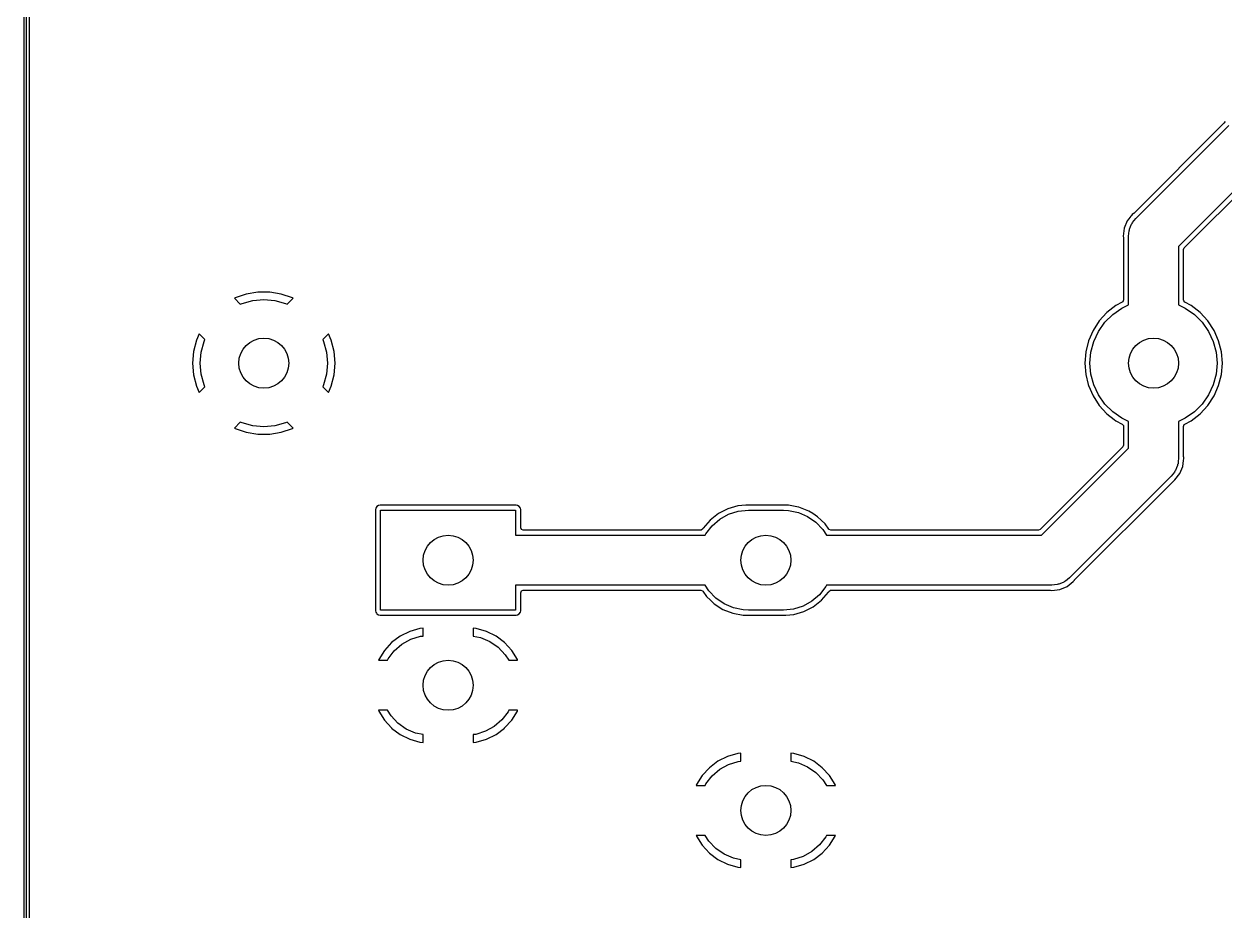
# Model space of a CAD drawing. Extents: x 90 to 180.1, y -125 to -50.
# Drawn here: x 89.95 to 113.93, y -104.16 to -86.44 of the extents above; entities that cross this region are included whole.
import ezdxf

# ---------------------------------------------------------------- set-up
doc = ezdxf.new("R2010")
doc.units = 0
doc.layers.add('BLACK', color=7, linetype='CONTINUOUS')

msp = doc.modelspace()

# ---------------------------------------------------------------- linework, layer by layer
at = {"layer": 'BLACK', "linetype": 'CONTINUOUS'}
for p, q in [((89.95, -125), (89.95, -50)), ((90.05, -50.05), (90.05, -124.95)), ((90.0005, -91.9221), (90.0005, -84.32)), ((113.926, -88.4244), (112.126, -90.2244)), ((112.168, -90.3244), (114.026, -88.4664)), ((113.929, -88.4219), (113.926, -88.4244)), ((113.952, -88.3917), (113.929, -88.4219)), ((114.587, -89.32), (113.022, -90.8851)), ((113.137, -90.9124), (114.614, -89.4349)), ((111.997, -90.3752), (111.937, -90.5212)), ((112.029, -90.3344), (111.997, -90.3752)), ((111.997, -90.3752), (111.997, -90.3752)), ((112.07, -90.2812), (112.029, -90.3344)), ((112.079, -90.2688), (112.07, -90.2812)), ((112.094, -90.2497), (112.079, -90.2688)), ((112.124, -90.2265), (112.094, -90.2497)), ((112.101, -90.4077), (112.136, -90.3673)), ((112.126, -90.2244), (112.124, -90.2265)), ((112.136, -90.3673), (112.168, -90.3244)), ((111.937, -90.5212), (111.916, -90.678)), ((112.022, -90.678), (112.03, -90.6251)), ((112.03, -90.6251), (112.033, -90.5717)), ((112.033, -90.5717), (112.04, -90.5549)), ((112.04, -90.5549), (112.042, -90.5371)), ((112.042, -90.5371), (112.064, -90.4885)), ((112.064, -90.4885), (112.083, -90.4384)), ((112.083, -90.4384), (112.094, -90.424)), ((112.094, -90.424), (112.101, -90.4077)), ((111.916, -90.678), (111.921, -90.7158)), ((111.921, -90.7158), (111.921, -90.719)), ((111.921, -90.719), (111.921, -91.9555)), ((112.022, -92.0552), (112.022, -90.678)), ((113.022, -90.8851), (113.022, -92.0552)), ((113.122, -90.947), (113.137, -90.9124)), ((113.122, -91.9555), (113.122, -90.947)), ((94.3922, -91.8367), (94.1696, -91.9131)), ((94.6243, -91.798), (94.3922, -91.8367)), ((94.8597, -91.798), (94.6243, -91.798)), ((95.0918, -91.8367), (94.8597, -91.798)), ((95.3144, -91.9131), (95.0918, -91.8367)), ((90.0005, -93.218), (90.0005, -91.9221)), ((94.1696, -91.9131), (94.1532, -91.9221)), ((94.1532, -91.9221), (94.1532, -91.9221)), ((94.1532, -91.9221), (94.2722, -92.0411)), ((94.1696, -91.9131), (94.1696, -91.9131)), ((94.2722, -92.0411), (94.3076, -92.0246)), ((94.3076, -92.0246), (94.5215, -91.9673)), ((94.5215, -91.9673), (94.742, -91.948)), ((94.742, -91.948), (94.9625, -91.9673)), ((94.9625, -91.9673), (95.1764, -92.0246)), ((95.1764, -92.0246), (95.2118, -92.0411)), ((95.2118, -92.0411), (95.3308, -91.9221)), ((95.3308, -91.9221), (95.3144, -91.9131)), ((95.3144, -91.9131), (95.3144, -91.9131)), ((111.77, -92.0667), (111.591, -92.2062)), ((111.896, -91.9986), (111.77, -92.0667)), ((111.77, -92.0667), (111.77, -92.0667)), ((111.887, -92.1181), (112.022, -92.0552)), ((111.907, -91.9901), (111.896, -91.9986)), ((111.921, -91.9555), (111.907, -91.9901)), ((113.022, -92.0552), (113.157, -92.1181)), ((113.125, -91.9694), (113.122, -91.9555)), ((113.148, -91.9986), (113.125, -91.9694)), ((113.274, -92.0667), (113.148, -91.9986)), ((113.453, -92.2062), (113.274, -92.0667)), ((113.274, -92.0667), (113.274, -92.0667)), ((113.274, -92.0667), (113.274, -92.0667)), ((113.274, -92.0667), (113.274, -92.0667)), ((113.274, -92.0667), (113.274, -92.0667)), ((111.591, -92.2062), (111.437, -92.3733)), ((111.549, -92.4017), (111.706, -92.2451)), ((111.706, -92.2451), (111.887, -92.1181)), ((113.157, -92.1181), (113.338, -92.2451)), ((113.338, -92.2451), (113.495, -92.4017)), ((113.607, -92.3733), (113.453, -92.2062)), ((113.453, -92.2062), (113.453, -92.2062)), ((113.453, -92.2062), (113.453, -92.2062)), ((111.437, -92.3733), (111.313, -92.5635)), ((111.422, -92.583), (111.549, -92.4017)), ((113.495, -92.4017), (113.622, -92.583)), ((113.731, -92.5635), (113.607, -92.3733)), ((93.3943, -92.7553), (93.3366, -92.9835)), ((93.4486, -92.6317), (93.3943, -92.7553)), ((93.5651, -92.7482), (93.4486, -92.6317)), ((93.4486, -92.6317), (93.4486, -92.6317)), ((93.4913, -92.9975), (93.5486, -92.7836)), ((93.5486, -92.7836), (93.5651, -92.7482)), ((96.0354, -92.6317), (95.9189, -92.7482)), ((95.9189, -92.7482), (95.9354, -92.7836)), ((95.9354, -92.7836), (95.9927, -92.9975)), ((96.0897, -92.7553), (96.0354, -92.6317)), ((96.0354, -92.6317), (96.0354, -92.6317)), ((96.1474, -92.9835), (96.0897, -92.7553)), ((111.221, -92.7715), (111.166, -92.9916)), ((111.313, -92.5635), (111.221, -92.7715)), ((111.221, -92.7715), (111.221, -92.7715)), ((111.271, -92.9975), (111.329, -92.7836)), ((111.313, -92.5635), (111.313, -92.5635)), ((111.329, -92.7836), (111.422, -92.583)), ((113.622, -92.583), (113.715, -92.7836)), ((113.715, -92.7836), (113.773, -92.9975)), ((113.823, -92.7715), (113.731, -92.5635)), ((113.878, -92.9916), (113.823, -92.7715)), ((93.3366, -92.9835), (93.3171, -93.218)), ((93.472, -93.218), (93.4913, -92.9975)), ((95.9927, -92.9975), (96.012, -93.218)), ((96.1669, -93.218), (96.1474, -92.9835)), ((111.166, -92.9916), (111.147, -93.218)), ((111.252, -93.218), (111.271, -92.9975)), ((113.773, -92.9975), (113.792, -93.218)), ((113.897, -93.218), (113.878, -92.9916)), ((90.0005, -94.5139), (90.0005, -93.218)), ((93.3171, -93.218), (93.3366, -93.4525)), ((93.4913, -93.4385), (93.472, -93.218)), ((96.012, -93.218), (95.9927, -93.4385)), ((96.1474, -93.4525), (96.1669, -93.218)), ((111.147, -93.218), (111.166, -93.4444)), ((111.271, -93.4385), (111.252, -93.218)), ((113.792, -93.218), (113.773, -93.4385)), ((113.878, -93.4444), (113.897, -93.218)), ((93.3366, -93.4525), (93.3943, -93.6807)), ((93.5486, -93.6524), (93.4913, -93.4385)), ((95.9927, -93.4385), (95.9354, -93.6524)), ((96.0897, -93.6807), (96.1474, -93.4525)), ((111.166, -93.4444), (111.216, -93.643)), ((111.329, -93.6524), (111.271, -93.4385)), ((113.773, -93.4385), (113.715, -93.6524)), ((113.823, -93.6645), (113.878, -93.4444)), ((93.3943, -93.6807), (93.4486, -93.8043)), ((93.4486, -93.8043), (93.5651, -93.6878)), ((93.5651, -93.6878), (93.5486, -93.6524)), ((95.9354, -93.6524), (95.9189, -93.6878)), ((95.9189, -93.6878), (96.0354, -93.8043)), ((96.0354, -93.8043), (96.0897, -93.6807)), ((111.216, -93.643), (111.221, -93.6645)), ((111.221, -93.6645), (111.313, -93.8725)), ((111.422, -93.853), (111.329, -93.6524)), ((113.715, -93.6524), (113.622, -93.853)), ((113.731, -93.8725), (113.823, -93.6645)), ((96.0354, -93.8043), (96.0354, -93.8043)), ((111.313, -93.8725), (111.313, -93.8725)), ((111.313, -93.8725), (111.437, -94.0627)), ((111.549, -94.0343), (111.422, -93.853)), ((113.622, -93.853), (113.495, -94.0343)), ((113.607, -94.0627), (113.731, -93.8725)), ((111.437, -94.0627), (111.591, -94.2298)), ((111.706, -94.1909), (111.549, -94.0343)), ((111.591, -94.2298), (111.591, -94.2298)), ((111.591, -94.2298), (111.735, -94.3419)), ((111.887, -94.3179), (111.706, -94.1909)), ((113.338, -94.1909), (113.157, -94.3179)), ((113.274, -94.3693), (113.453, -94.2298)), ((113.495, -94.0343), (113.338, -94.1909)), ((113.453, -94.2298), (113.607, -94.0627)), ((94.2722, -94.3949), (94.1532, -94.5139)), ((94.3076, -94.4114), (94.2722, -94.3949)), ((94.5215, -94.4687), (94.3076, -94.4114)), ((94.742, -94.488), (94.5215, -94.4687)), ((94.9625, -94.4687), (94.742, -94.488)), ((95.1764, -94.4114), (94.9625, -94.4687)), ((95.2118, -94.3949), (95.1764, -94.4114)), ((95.3308, -94.5139), (95.2118, -94.3949)), ((111.735, -94.3419), (111.77, -94.3693)), ((111.77, -94.3693), (111.896, -94.4374)), ((112.022, -94.3808), (111.887, -94.3179)), ((111.896, -94.4374), (111.919, -94.4666)), ((111.919, -94.4666), (111.921, -94.4805)), ((111.921, -94.4805), (111.921, -94.854)), ((112.022, -94.9159), (112.022, -94.3808)), ((113.157, -94.3179), (113.022, -94.3808)), ((113.022, -94.3808), (113.022, -95.123)), ((113.122, -94.4805), (113.137, -94.4459)), ((113.122, -95.082), (113.122, -94.4805)), ((113.137, -94.4459), (113.148, -94.4374)), ((113.148, -94.4374), (113.274, -94.3693)), ((90.0005, -98.1649), (90.0005, -94.5139)), ((94.1532, -94.5139), (94.1696, -94.5229)), ((94.1696, -94.5229), (94.3922, -94.5993)), ((94.3922, -94.5993), (94.6243, -94.638)), ((94.6243, -94.638), (94.8597, -94.638)), ((94.8597, -94.638), (95.0918, -94.5993)), ((95.0918, -94.5993), (95.3144, -94.5229)), ((95.3144, -94.5229), (95.3308, -94.5139)), ((111.907, -94.8886), (110.256, -96.5401)), ((110.283, -96.655), (112.022, -94.9159)), ((111.921, -94.854), (111.907, -94.8886)), ((113.014, -95.1759), (113.011, -95.2293)), ((113.022, -95.123), (113.014, -95.1759)), ((113.107, -95.2798), (113.122, -95.1624)), ((113.123, -95.0852), (113.122, -95.082)), ((113.122, -95.1624), (113.128, -95.123)), ((113.125, -95.0998), (113.123, -95.0852)), ((113.128, -95.123), (113.125, -95.0998)), ((112.908, -95.4337), (112.876, -95.4766)), ((112.943, -95.3933), (112.908, -95.4337)), ((112.95, -95.377), (112.943, -95.3933)), ((112.961, -95.3626), (112.95, -95.377)), ((112.95, -95.5513), (113.047, -95.4258)), ((112.98, -95.3125), (112.961, -95.3626)), ((113.002, -95.2639), (112.98, -95.3125)), ((113.004, -95.2461), (113.002, -95.2639)), ((113.011, -95.2293), (113.004, -95.2461)), ((113.047, -95.4258), (113.107, -95.2798)), ((112.876, -95.4766), (110.844, -97.5086)), ((110.944, -97.5507), (112.918, -95.5766)), ((112.918, -95.5766), (112.92, -95.5745)), ((112.92, -95.5745), (112.95, -95.5513)), ((96.9803, -96.1158), (96.9745, -96.1451)), ((96.9745, -96.1451), (96.9745, -98.1649)), ((97.0025, -96.0825), (96.9803, -96.1158)), ((96.9803, -96.1158), (96.9803, -96.1158)), ((97.0358, -96.0603), (97.0025, -96.0825)), ((97.0651, -96.0545), (97.0358, -96.0603)), ((97.0358, -96.0603), (97.0358, -96.0603)), ((97.0358, -96.0603), (97.0358, -96.0603)), ((97.0358, -96.0603), (97.0358, -96.0603)), ((99.7849, -96.0545), (97.0651, -96.0545)), ((97.0651, -96.0545), (97.0651, -96.0545)), ((97.0651, -96.0545), (97.0651, -96.0545)), ((97.075, -98.155), (97.075, -96.155)), ((97.075, -96.155), (99.775, -96.155)), ((99.775, -96.155), (99.775, -96.655)), ((99.8142, -96.0603), (99.7849, -96.0545)), ((99.8475, -96.0825), (99.8142, -96.0603)), ((99.8697, -96.1158), (99.8475, -96.0825)), ((99.8755, -96.1451), (99.8697, -96.1158)), ((99.8697, -96.1158), (99.8697, -96.1158)), ((99.8697, -96.1158), (99.8697, -96.1158)), ((99.8755, -96.5055), (99.8755, -96.1451)), ((99.8755, -96.1451), (99.8755, -96.1451)), ((104.014, -96.1287), (103.827, -96.225)), ((104.216, -96.0695), (104.014, -96.1287)), ((104.373, -96.0545), (104.216, -96.0695)), ((104.224, -96.1755), (104.425, -96.155)), ((105.23, -96.0545), (104.373, -96.0545)), ((104.373, -96.0545), (104.373, -96.0545)), ((104.373, -96.0545), (104.373, -96.0545)), ((104.425, -96.155), (105.125, -96.155)), ((105.125, -96.155), (105.226, -96.1601)), ((105.395, -96.0863), (105.23, -96.0545)), ((105.436, -96.0943), (105.395, -96.0863)), ((105.632, -96.1724), (105.436, -96.0943)), ((105.436, -96.0943), (105.436, -96.0943)), ((103.662, -96.3549), (103.524, -96.5137)), ((103.827, -96.225), (103.662, -96.3549)), ((103.7, -96.466), (103.854, -96.3342)), ((103.854, -96.3342), (104.031, -96.236)), ((104.031, -96.236), (104.224, -96.1755)), ((105.226, -96.1601), (105.424, -96.2009)), ((105.424, -96.2009), (105.61, -96.2807)), ((105.61, -96.2807), (105.776, -96.3962)), ((105.713, -96.225), (105.632, -96.1724)), ((105.632, -96.1724), (105.632, -96.1724)), ((105.632, -96.1724), (105.632, -96.1724)), ((105.808, -96.286), (105.713, -96.225)), ((105.776, -96.3962), (105.916, -96.5429)), ((105.881, -96.3548), (105.808, -96.286)), ((105.96, -96.431), (105.881, -96.3548)), ((99.8899, -96.5401), (99.8755, -96.5055)), ((99.9245, -96.5545), (99.8899, -96.5401)), ((103.473, -96.5545), (99.9245, -96.5545)), ((103.485, -96.5528), (103.473, -96.5545)), ((103.515, -96.53), (103.485, -96.5528)), ((103.524, -96.5137), (103.515, -96.53)), ((103.562, -96.655), (103.576, -96.626)), ((103.576, -96.626), (103.7, -96.466)), ((105.916, -96.5429), (105.986, -96.655)), ((106.034, -96.5339), (105.96, -96.431)), ((106.039, -96.5401), (106.034, -96.5339)), ((106.074, -96.5545), (106.039, -96.5401)), ((110.221, -96.5545), (106.074, -96.5545)), ((110.256, -96.5401), (110.221, -96.5545)), ((99.775, -96.655), (103.562, -96.655)), ((105.986, -96.655), (110.283, -96.655)), ((110.73, -97.5938), (110.68, -97.6125)), ((110.744, -97.5831), (110.73, -97.5938)), ((110.76, -97.5756), (110.744, -97.5831)), ((110.801, -97.5406), (110.76, -97.5756)), ((110.844, -97.5086), (110.801, -97.5406)), ((110.878, -97.6142), (110.918, -97.5833)), ((110.918, -97.5833), (110.941, -97.553)), ((110.941, -97.553), (110.944, -97.5507)), ((103.564, -97.655), (99.775, -97.655)), ((99.775, -97.655), (99.775, -98.155)), ((99.8755, -97.8045), (99.8899, -97.7699)), ((99.8755, -98.1649), (99.8755, -97.8045)), ((99.8899, -97.7699), (99.9245, -97.7555)), ((99.9245, -97.7555), (103.476, -97.7555)), ((103.476, -97.7555), (103.511, -97.7699)), ((103.511, -97.7699), (103.516, -97.7761)), ((103.516, -97.7761), (103.59, -97.879)), ((103.634, -97.7671), (103.564, -97.655)), ((103.774, -97.9138), (103.634, -97.7671)), ((105.974, -97.684), (105.85, -97.844)), ((105.888, -97.9551), (106.026, -97.7963)), ((105.988, -97.655), (105.974, -97.684)), ((110.49, -97.655), (105.988, -97.655)), ((106.026, -97.7963), (106.035, -97.78)), ((106.035, -97.78), (106.065, -97.7572)), ((106.065, -97.7572), (106.077, -97.7555)), ((106.077, -97.7555), (110.449, -97.7555)), ((110.449, -97.7555), (110.452, -97.7557)), ((110.452, -97.7557), (110.463, -97.7572)), ((110.463, -97.7572), (110.49, -97.7607)), ((110.543, -97.6474), (110.49, -97.655)), ((110.49, -97.7607), (110.647, -97.74)), ((110.596, -97.6436), (110.543, -97.6474)), ((110.613, -97.6373), (110.596, -97.6436)), ((110.631, -97.6347), (110.613, -97.6373)), ((110.68, -97.6125), (110.631, -97.6347)), ((110.647, -97.74), (110.793, -97.6795)), ((110.793, -97.6795), (110.878, -97.6142)), ((103.59, -97.879), (103.669, -97.9551)), ((103.669, -97.9551), (103.742, -98.024)), ((103.742, -98.024), (103.742, -98.024)), ((103.742, -98.024), (103.742, -98.024)), ((103.742, -98.024), (103.918, -98.1376)), ((103.94, -98.0293), (103.774, -97.9138)), ((104.126, -98.1091), (103.94, -98.0293)), ((105.519, -98.074), (105.326, -98.1345)), ((105.696, -97.9758), (105.519, -98.074)), ((105.85, -97.844), (105.696, -97.9758)), ((105.723, -98.085), (105.888, -97.9551)), ((90.0005, -99.155), (90.0005, -98.1649)), ((96.9745, -98.1649), (96.9803, -98.1942)), ((96.9745, -98.1649), (96.9745, -98.1649)), ((96.9803, -98.1942), (96.9803, -98.1942)), ((96.9803, -98.1942), (96.9803, -98.1942)), ((96.9803, -98.1942), (96.9803, -98.1942)), ((96.9803, -98.1942), (96.9947, -98.2157)), ((96.9947, -98.2157), (97.0025, -98.2275)), ((97.0025, -98.2275), (97.0358, -98.2497)), ((97.0358, -98.2497), (97.0651, -98.2555)), ((97.0651, -98.2555), (99.7849, -98.2555)), ((99.775, -98.155), (97.075, -98.155)), ((99.7849, -98.2555), (99.8142, -98.2497)), ((99.8142, -98.2497), (99.8475, -98.2275)), ((99.8475, -98.2275), (99.8697, -98.1942)), ((99.8697, -98.1942), (99.8755, -98.1649)), ((103.918, -98.1376), (104.114, -98.2157)), ((104.114, -98.2157), (104.32, -98.2555)), ((104.324, -98.1499), (104.126, -98.1091)), ((104.32, -98.2555), (104.32, -98.2555)), ((104.32, -98.2555), (105.177, -98.2555)), ((104.425, -98.155), (104.324, -98.1499)), ((105.125, -98.155), (104.425, -98.155)), ((105.326, -98.1345), (105.125, -98.155)), ((105.177, -98.2555), (105.334, -98.2405)), ((105.177, -98.2555), (105.177, -98.2555)), ((105.334, -98.2405), (105.536, -98.1813)), ((105.536, -98.1813), (105.723, -98.085)), ((97.8628, -98.5197), (97.6578, -98.5781)), ((97.925, -98.514), (97.8628, -98.5197)), ((97.8628, -98.5197), (97.8628, -98.5197)), ((97.925, -98.6703), (97.925, -98.514)), ((97.925, -98.514), (97.925, -98.514)), ((98.9872, -98.5197), (98.925, -98.514)), ((98.925, -98.514), (98.925, -98.6702)), ((99.1922, -98.5781), (98.9872, -98.5197)), ((98.9872, -98.5197), (98.9872, -98.5197)), ((97.467, -98.6731), (97.2969, -98.8015)), ((97.6578, -98.5781), (97.467, -98.6731)), ((97.467, -98.6731), (97.467, -98.6731)), ((97.5037, -98.8342), (97.6806, -98.736)), ((97.6578, -98.5781), (97.6578, -98.5781)), ((97.6806, -98.736), (97.8737, -98.6755)), ((97.8737, -98.6755), (97.925, -98.6703)), ((98.925, -98.6702), (99.0744, -98.7009)), ((99.0744, -98.7009), (99.2603, -98.7807)), ((99.383, -98.6731), (99.1922, -98.5781)), ((99.1922, -98.5781), (99.1922, -98.5781)), ((99.2603, -98.7807), (99.4264, -98.8962)), ((99.5531, -98.8015), (99.383, -98.6731)), ((99.383, -98.6731), (99.383, -98.6731)), ((97.1534, -98.959), (97.0412, -99.1402)), ((97.2969, -98.8015), (97.1534, -98.959)), ((97.2264, -99.126), (97.3502, -98.966)), ((97.2969, -98.8015), (97.2969, -98.8015)), ((97.3502, -98.966), (97.5037, -98.8342)), ((99.4264, -98.8962), (99.5658, -99.0429)), ((99.6966, -98.959), (99.5531, -98.8015)), ((99.5531, -98.8015), (99.5531, -98.8015)), ((99.8088, -99.1402), (99.6966, -98.959)), ((90.0005, -99.7269), (90.0005, -99.155)), ((97.0411, -99.1402), (97.0354, -99.155)), ((97.0354, -99.155), (97.2121, -99.155)), ((97.0412, -99.1402), (97.0411, -99.1402)), ((97.2121, -99.155), (97.2264, -99.126)), ((99.5658, -99.0429), (99.6357, -99.155)), ((99.6357, -99.155), (99.8146, -99.155)), ((99.8146, -99.155), (99.8088, -99.1402)), ((99.8088, -99.1402), (99.8088, -99.1402)), ((90.0005, -100.155), (90.0005, -99.7269)), ((90.0005, -101.655), (90.0005, -100.155)), ((97.2143, -100.155), (97.0354, -100.155)), ((97.0354, -100.155), (97.0411, -100.17)), ((97.0411, -100.17), (97.0412, -100.17)), ((97.0412, -100.17), (97.1534, -100.351)), ((97.2842, -100.267), (97.2143, -100.155)), ((99.6236, -100.184), (99.4998, -100.344)), ((99.6379, -100.155), (99.6236, -100.184)), ((99.8146, -100.155), (99.6379, -100.155)), ((99.6966, -100.351), (99.8088, -100.17)), ((99.8088, -100.17), (99.8146, -100.155)), ((99.8088, -100.17), (99.8088, -100.17)), ((97.1534, -100.351), (97.2969, -100.508)), ((97.4236, -100.414), (97.2842, -100.267)), ((97.5897, -100.529), (97.4236, -100.414)), ((99.3463, -100.476), (99.1694, -100.574)), ((99.4998, -100.344), (99.3463, -100.476)), ((99.5531, -100.508), (99.6966, -100.351)), ((97.2969, -100.508), (97.2969, -100.509)), ((97.2969, -100.509), (97.467, -100.637)), ((97.467, -100.637), (97.467, -100.637)), ((97.467, -100.637), (97.6578, -100.732)), ((97.7756, -100.609), (97.5897, -100.529)), ((97.925, -100.64), (97.7756, -100.609)), ((97.925, -100.796), (97.925, -100.64)), ((98.9763, -100.635), (98.925, -100.64)), ((98.925, -100.64), (98.925, -100.796)), ((99.1694, -100.574), (98.9763, -100.635)), ((99.1922, -100.732), (99.383, -100.637)), ((99.383, -100.637), (99.5531, -100.509)), ((99.383, -100.637), (99.383, -100.637)), ((99.5531, -100.509), (99.5531, -100.508)), ((97.6578, -100.732), (97.6578, -100.732)), ((97.6578, -100.732), (97.8628, -100.79)), ((97.8628, -100.79), (97.8628, -100.79)), ((97.8628, -100.79), (97.925, -100.796)), ((97.925, -100.796), (97.925, -100.796)), ((98.925, -100.796), (98.9872, -100.79)), ((98.9872, -100.79), (99.1922, -100.732)), ((98.9872, -100.79), (98.9872, -100.79)), ((99.1922, -100.732), (99.1922, -100.732)), ((103.817, -101.173), (103.647, -101.301)), ((104.008, -101.078), (103.817, -101.173)), ((103.817, -101.173), (103.817, -101.173)), ((104.213, -101.02), (104.008, -101.078)), ((104.008, -101.078), (104.008, -101.078)), ((104.031, -101.236), (104.224, -101.175)), ((104.275, -101.014), (104.213, -101.02)), ((104.213, -101.02), (104.213, -101.02)), ((104.224, -101.175), (104.275, -101.17)), ((104.275, -101.17), (104.275, -101.014)), ((104.275, -101.014), (104.275, -101.014)), ((105.337, -101.02), (105.275, -101.014)), ((105.275, -101.014), (105.275, -101.17)), ((105.275, -101.17), (105.424, -101.201)), ((105.542, -101.078), (105.337, -101.02)), ((105.337, -101.02), (105.337, -101.02)), ((105.733, -101.173), (105.542, -101.078)), ((105.542, -101.078), (105.542, -101.078)), ((105.903, -101.301), (105.733, -101.173)), ((105.733, -101.173), (105.733, -101.173)), ((103.647, -101.301), (103.503, -101.459)), ((103.647, -101.301), (103.647, -101.301)), ((103.7, -101.466), (103.854, -101.334)), ((103.854, -101.334), (104.031, -101.236)), ((105.424, -101.201), (105.61, -101.281)), ((105.61, -101.281), (105.776, -101.396)), ((105.776, -101.396), (105.916, -101.543)), ((106.047, -101.459), (105.903, -101.301)), ((105.903, -101.301), (105.903, -101.301)), ((90.0005, -102.227), (90.0005, -101.655)), ((103.391, -101.64), (103.385, -101.655)), ((103.385, -101.655), (103.562, -101.655)), ((103.503, -101.459), (103.391, -101.64)), ((103.391, -101.64), (103.391, -101.64)), ((103.562, -101.655), (103.576, -101.626)), ((103.576, -101.626), (103.7, -101.466)), ((105.916, -101.543), (105.986, -101.655)), ((105.986, -101.655), (106.165, -101.655)), ((106.159, -101.64), (106.047, -101.459)), ((106.165, -101.655), (106.159, -101.64)), ((106.159, -101.64), (106.159, -101.64)), ((90.0005, -102.655), (90.0005, -102.227)), ((90.0005, -114.445), (90.0005, -102.655)), ((103.564, -102.655), (103.385, -102.655)), ((103.385, -102.655), (103.391, -102.67)), ((103.391, -102.67), (103.391, -102.67)), ((103.391, -102.67), (103.503, -102.851)), ((103.503, -102.851), (103.647, -103.008)), ((103.634, -102.767), (103.564, -102.655)), ((103.774, -102.914), (103.634, -102.767)), ((105.85, -102.844), (105.696, -102.976)), ((105.974, -102.684), (105.85, -102.844)), ((105.903, -103.008), (106.047, -102.851)), ((105.988, -102.655), (105.974, -102.684)), ((106.165, -102.655), (105.988, -102.655)), ((106.047, -102.851), (106.159, -102.67)), ((106.159, -102.67), (106.165, -102.655)), ((106.159, -102.67), (106.159, -102.67)), ((103.647, -103.008), (103.647, -103.009)), ((103.647, -103.009), (103.817, -103.137)), ((103.94, -103.029), (103.774, -102.914)), ((104.126, -103.109), (103.94, -103.029)), ((104.275, -103.14), (104.126, -103.109)), ((105.519, -103.074), (105.326, -103.135)), ((105.696, -102.976), (105.519, -103.074)), ((105.733, -103.137), (105.903, -103.009)), ((105.903, -103.009), (105.903, -103.008)), ((103.817, -103.137), (103.817, -103.137)), ((103.817, -103.137), (104.008, -103.232)), ((104.008, -103.232), (104.008, -103.232)), ((104.008, -103.232), (104.213, -103.29)), ((104.213, -103.29), (104.213, -103.29)), ((104.213, -103.29), (104.275, -103.296)), ((104.275, -103.296), (104.275, -103.14)), ((104.275, -103.296), (104.275, -103.296)), ((105.326, -103.135), (105.275, -103.14)), ((105.275, -103.14), (105.275, -103.296)), ((105.275, -103.296), (105.337, -103.29)), ((105.337, -103.29), (105.542, -103.232)), ((105.337, -103.29), (105.337, -103.29)), ((105.542, -103.232), (105.733, -103.137)), ((105.542, -103.232), (105.542, -103.232)), ((105.733, -103.137), (105.733, -103.137))]:
    msp.add_line(p, q, dxfattribs=at)
at = {"layer": 'BLACK'}
for centre in [(94.742, -93.218), (112.522, -93.218), (98.425, -97.155), (104.775, -97.155), (98.425, -99.655), (104.775, -102.155)]:
    msp.add_circle(centre, 0.5, dxfattribs=at)

doc.saveas('drawing.dxf')
